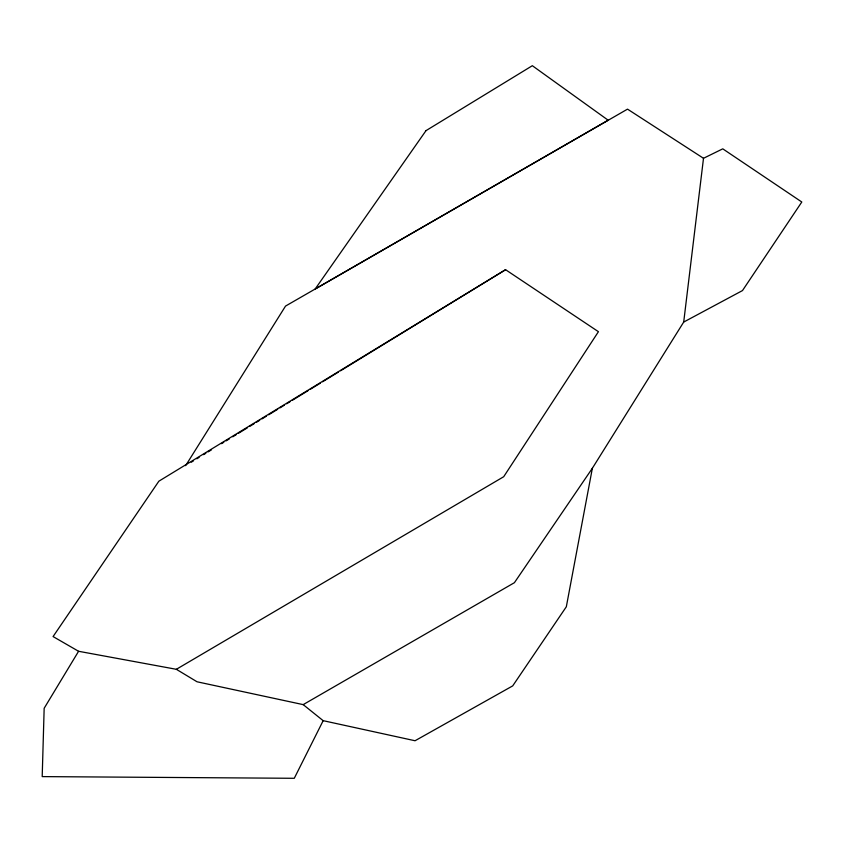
<?xml version="1.0" encoding="UTF-8"?>
<svg xmlns="http://www.w3.org/2000/svg" width="844" height="844" viewBox="0 0 844 844"><rect width="100%" height="100%" fill="white"/><g stroke="black" fill="none" stroke-linecap="round" stroke-linejoin="round"><path stroke-width="1.27" d="M683.703 322.06L703.506 158.292L722.77 148.839L801.8 202.001L742.488 290.568L683.703 322.06L592.361 468.251L514.407 582.687L303.186 704.624L197.042 681.783L176.354 669.303L78.587 651.283L53.077 636.566L158.872 481.185L505.577 269.7L598.428 331.692L503.699 476.723L176.354 669.303M592.361 468.251L566.324 606.773L512.709 685.887L415.048 740.747L323.168 720.67L303.186 704.624M323.168 720.67L294.271 778.295L42.2 776.607L44.162 708.274L78.587 651.283M185.627 465.666L285.525 306.087L627.514 109.14L703.506 158.292M191.24 462.227L193.487 460.845M196.852 458.788L199.1 457.406M203.594 454.663L205.83 453.281M208.078 451.909L211.454 449.852M221.55 443.659L223.797 442.288M226.044 440.906L229.41 438.848M232.775 436.781L236.151 434.723M238.388 433.341L247.376 427.845M249.613 426.473L254.107 423.72M256.354 422.348L259.72 420.28M261.967 418.909L266.461 416.155M268.698 414.784L277.687 409.277M279.934 407.905L284.417 405.152M286.665 403.78L290.03 401.712M292.277 400.341L307.997 390.709M310.244 389.337L320.34 383.155M322.587 381.773L338.307 372.151M340.554 370.769L505.577 269.7M426.009 130.641L315.139 289.049L608.155 120.207L532.332 65.705L426.009 130.641"/></g></svg>
